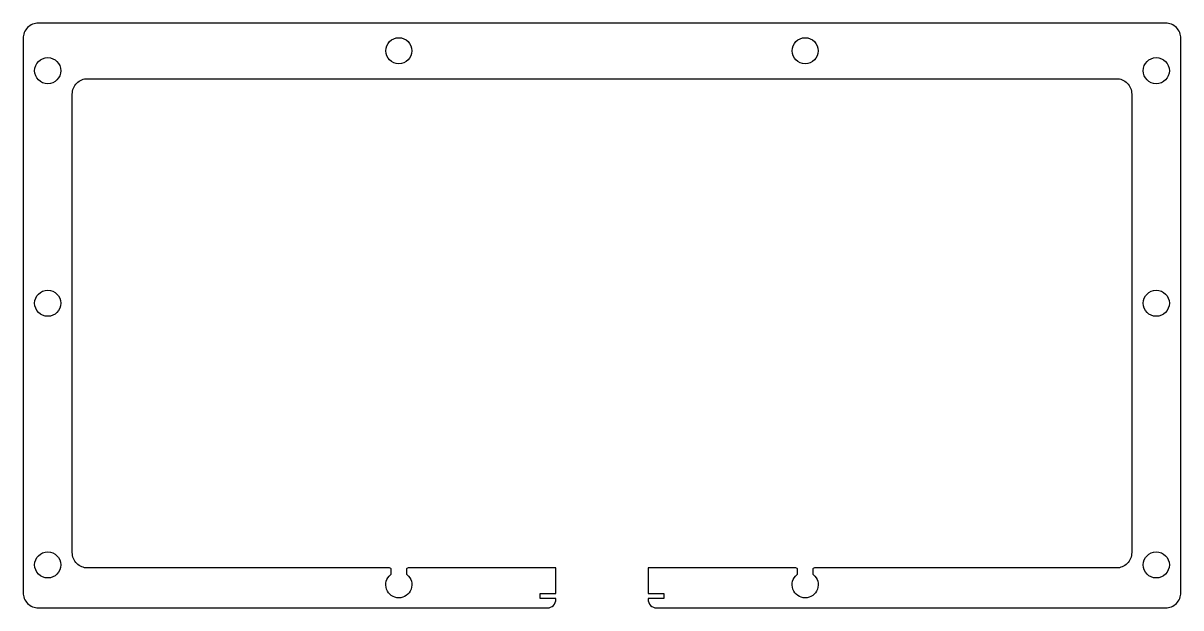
# Model space of a CAD drawing. Header units: millimetres. Extents: x -387 to -10, y 0 to 191.
import ezdxf

# ---------------------------------------------------------------- set-up
doc = ezdxf.new("R2010")
doc.units = ezdxf.units.MM
doc.layers.get('0').update_dxf_attribs({"linetype": 'CONTINUOUS'})

msp = doc.modelspace()

# ---------------------------------------------------------------- linework, layer by layer
msp.add_lwpolyline([(-129.9, 12.5), (-129.9, 11.18, 0.225512), (-129.72, 10.8, -2.81091), (-135.08, 10.8, 0.225512), (-134.9, 11.18), (-134.9, 12.5, 0.414214), (-135.4, 13), (-183.6, 13), (-183.6, 4.7), (-178.5, 4.7), (-178.5, 3), (-183.6, 3), (-183.6, 2.8, 0.414214), (-180.8, 0), (-15, 0, 0.414214), (-10, 5), (-10, 185.6, 0.414214), (-15, 190.6), (-382.2, 190.6, 0.414214), (-387.2, 185.6), (-387.2, 5, 0.414214), (-382.2, 0), (-216.4, 0, 0.414214), (-213.6, 2.8), (-213.6, 3), (-218.7, 3), (-218.7, 4.7), (-213.6, 4.7), (-213.6, 13), (-261.8, 13, 0.414214), (-262.3, 12.5), (-262.3, 11.18, 0.225512), (-262.12, 10.8, -2.81091), (-267.48, 10.8, 0.225512), (-267.3, 11.18), (-267.3, 12.5, 0.414214), (-267.8, 13), (-366.2, 13, -0.414214), (-371.2, 18), (-371.2, 167.5, -0.414214), (-366.2, 172.5), (-31, 172.5, -0.414214), (-26, 167.5), (-26, 18, -0.414214), (-31, 13), (-129.4, 13, 0.414214)], format="xyb", close=True)
for centre in [(-264.8, 181.6), (-132.4, 181.6), (-379.2, 175.1), (-18, 175.1), (-379.2, 99.3), (-18, 99.3), (-379.2, 14), (-18, 14)]:
    msp.add_circle(centre, 4.25)

doc.saveas('drawing.dxf')
